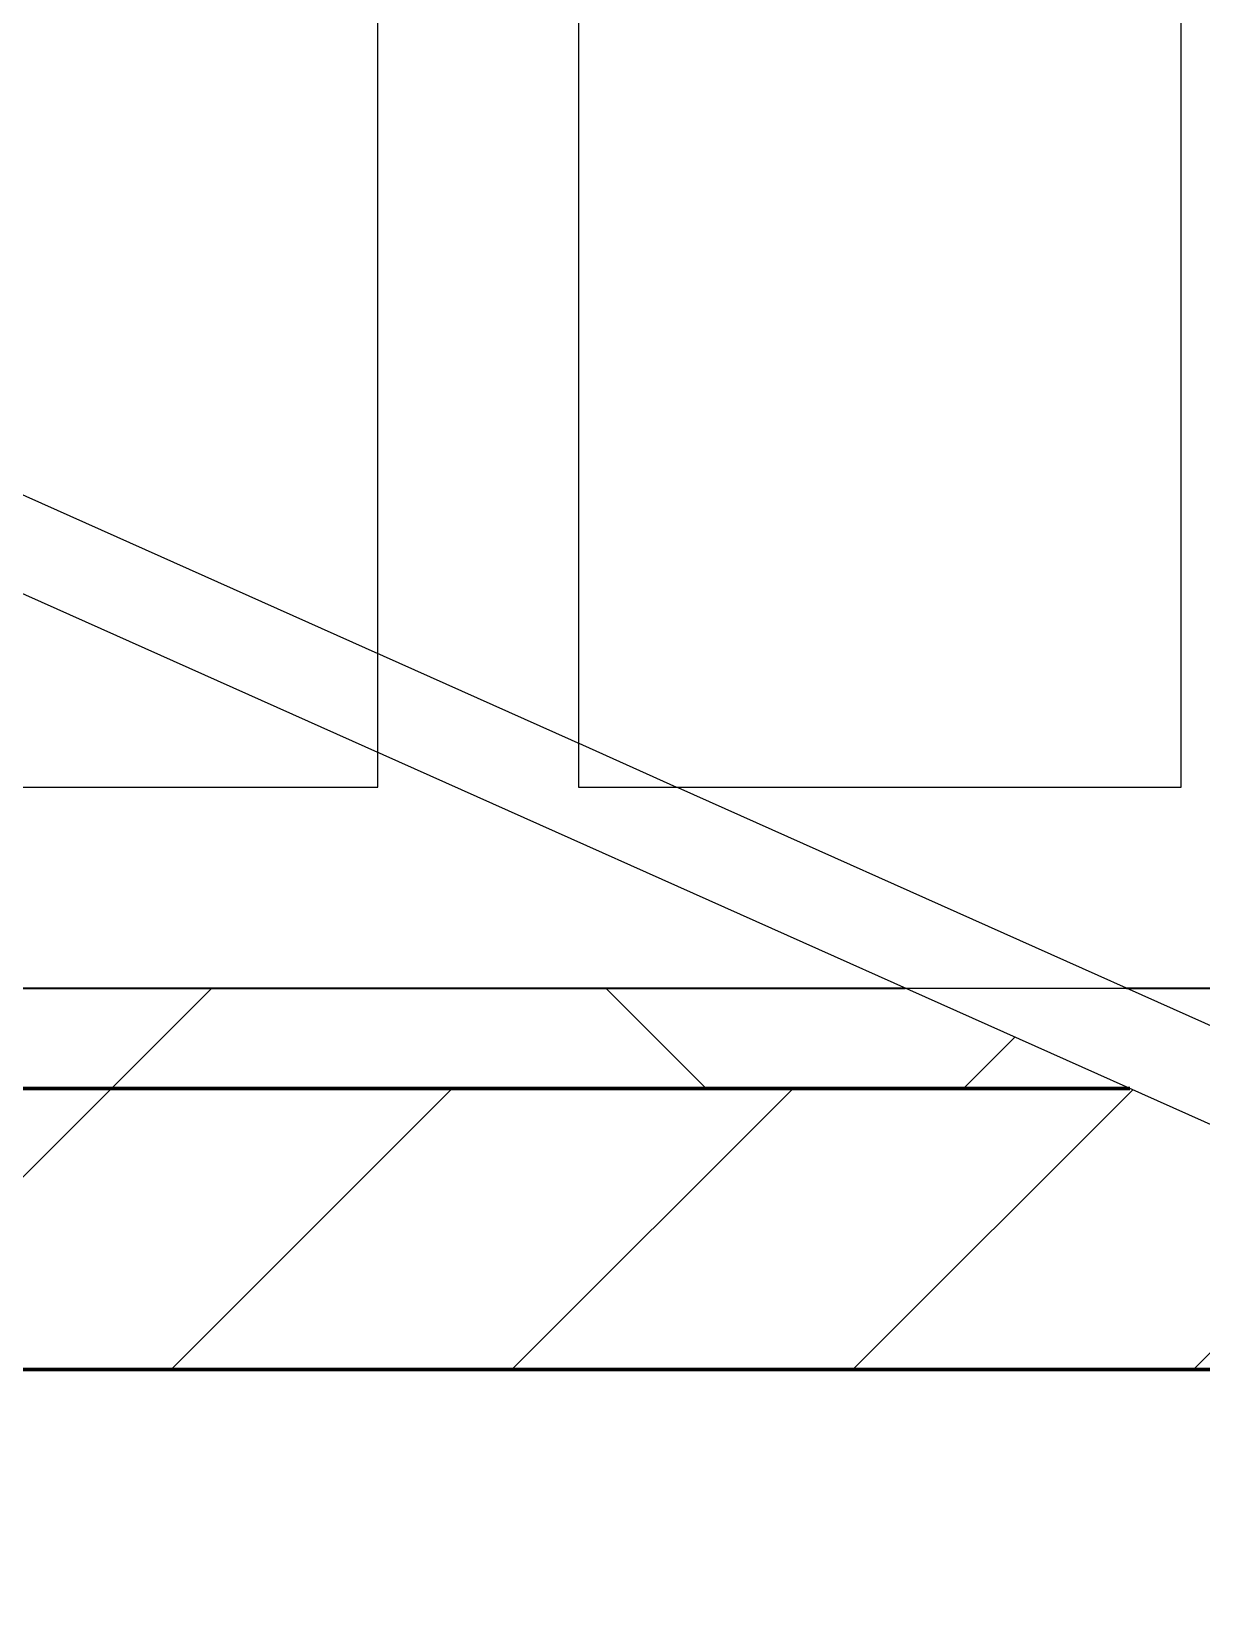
# Model space of a CAD drawing. Header units: millimetres. Extents: x -678720 to -601931, y -306 to 39239.
# Drawn here: x -643796 to -643214, y 4265 to 5045 of the extents above; entities that cross this region are included whole.
import ezdxf
from ezdxf.xclip import XClip

# ---------------------------------------------------------------- set-up
doc = ezdxf.new("R2010")
doc.units = ezdxf.units.MM
doc.header["$XCLIPFRAME"] = 0
doc.layers.add('000 - WIPEOUT', color=250, linetype='Continuous')
doc.layers.add('A11_ALU.SOLID SHEET', color=2, linetype='Continuous')
for name, color, linetype, lineweight in [('A-DOOR-E', 2, 'Continuous', 25), ('A-GLAZ-CURT', 2, 'Continuous', 9), ('A-WALL', 5, 'Continuous', 35), ('A-WALL-FNSH', 2, 'Continuous', 35), ('A-WALL-PATT', 1, 'Continuous', 35)]:
    doc.layers.add(name, color=color, linetype=linetype, lineweight=lineweight)

# ---------------------------------------------------------------- blocks, each defined once
blk = doc.blocks.new('DPA_AC-SG-PI - A1_1200x1300 mm-9660120-4234-01 ENLARGED MULTI-PURPOSE LEVEL - REFLECTED CEILING PLAN - SHEET 5')
at = {"layer": 'A-DOOR-E'}
for p, q in [((-556.64, 29.95), (511.63, -447.34)), ((493.28, -488.42), (-575, -11.13))]:
    blk.add_line(p, q, dxfattribs=at)
blk = doc.blocks.new('PPLS-PP19_Custom Tile Pattern - Custom Tile Pattern-V126-4234-01 ENLARGED MULTI-PURPOSE LEVEL - REFLECTED CEILING PLAN - SHEET 5')
at = {"layer": 'A-GLAZ-CURT'}
for p, q in [((-300, 0), (300, 0)), ((300, 0), (-300, 0)), ((195.99, 0), (213.31, 0)), ((213.31, 0), (195.99, 0)), ((230.06, 0), (300, 0)), ((-300, -50), (300, -50)), ((300, -50), (-300, -50))]:
    blk.add_line(p, q, dxfattribs=at)
for points, knots in [([(-15.19, 0), (-13.07, 0), (7.48, 0), (42.82, 0), (88.72, 0), (120.63, 0), (138.28, 0), (138.53, 0)], [-461.142613, -461.142613, -461.142613, -461.142613, -429.606584, -390.253598, -346.313304, -291.370682, -290.5735, -290.5735, -290.5735, -290.5735]), ([(103.09, 0), (101.08, 0), (86.31, 0), (63.34, 0), (35.84, 0), (12, 0), (3.08, 0), (-1.67, 0), (-2.25, 0)], [-375.435014, -375.435014, -375.435014, -375.435014, -369.147452, -330.153101, -307.516438, -285.83788, -246.234814, -234.646884, -234.646884, -234.646884, -234.646884]), ([(27.44, 0), (27.9, 0), (29.54, 0), (38.07, 0), (53.39, 0), (71.67, 0), (84.83, 0), (86.01, 0), (92.51, 0), (94.33, 0)], [-5037.309798, -5037.309798, -5037.309798, -5037.309798, -4887.603822, -4705.298446, -4353.683244, -3960.84581, -3759.045785, -3336.541051, -2783.776468, -2783.776468, -2783.776468, -2783.776468]), ([(136.44, 0), (121.66, 0), (86.93, 0), (51.16, 0), (31.18, 0)], [-106.750556, -106.750556, -106.750556, -106.750556, -59.610984, 0, 0, 0, 0]), ([(168.37, 0), (167.68, 0), (162.47, 0), (147.02, 0), (109.77, 0), (76.86, 0), (57.82, 0), (46.51, 0), (41.18, 0), (36.02, 0), (35.54, 0), (35.54, 0)], [-543.375029, -543.375029, -543.375029, -543.375029, -530.793311, -458.593899, -401.860199, -357.622665, -341.267687, -334.000314, -326.15566, -319.318397, -317.489778, -317.489778, -317.489778, -317.489778]), ([(36.29, 0), (37.77, 0), (48.82, 0), (64.79, 0), (95.91, 0), (124.45, 0), (132.42, 0), (134.6, 0)], [-314.598523, -314.598523, -314.598523, -314.598523, -305.899624, -287.17622, -249.500363, -194.761443, -152.241002, -152.241002, -152.241002, -152.241002]), ([(47.28, 0), (47.38, 0), (53.92, 0), (71.92, 0), (95.93, 0), (108.7, 0), (112.31, 0)], [-118.832347, -118.832347, -118.832347, -118.832347, -118.513713, -97.899267, -63.759246, -51.921864, -51.921864, -51.921864, -51.921864]), ([(112.96, 0), (110.69, 0), (104.85, 0), (92.38, 0), (85.59, 0), (74.4, 0), (62.26, 0), (53.88, 0), (49.48, 0), (47.71, 0)], [-8062.814755, -8062.814755, -8062.814755, -8062.814755, -7723.759874, -7531.75727, -7135.649961, -6924.452779, -6738.82075, -6548.303034, -6433.096879, -6433.096879, -6433.096879, -6433.096879]), ([(94.4, 0), (94.4, 0), (94.64, 0), (99.11, 0), (108.97, 0), (120.79, 0), (139.94, 0), (163.31, 0), (185.23, 0), (193.62, 0), (194.69, 0), (194.79, 0)], [-2348.345796, -2348.345796, -2348.345796, -2348.345796, -2310.419338, -2233.599744, -2052.234781, -1843.028543, -1530.39897, -1095.004608, -529.74427, -295.064701, -265.121568, -265.121568, -265.121568, -265.121568]), ([(113.29, 0), (112.32, 0), (110.64, 0), (105.66, 0), (105.23, 0), (105.23, 0)], [-9158.546708, -9158.546708, -9158.546708, -9158.546708, -9012.77275, -8966.157302, -8929.495943, -8929.495943, -8929.495943, -8929.495943]), ([(105.26, 0), (105.52, 0), (109.64, 0), (111.59, 0), (112.42, 0)], [-8920.561005, -8920.561005, -8920.561005, -8920.561005, -8814.835624, -8663.23713, -8663.23713, -8663.23713, -8663.23713]), ([(113.19, 0), (116.87, 0), (121.99, 0), (128.63, 0), (128.95, 0)], [-50.968439, -50.968439, -50.968439, -50.968439, -39.050993, -35.895543, -35.895543, -35.895543, -35.895543]), ([(114.39, 0), (114.2, 0), (113.85, 0), (113.43, 0), (113.25, 0)], [-8148.58938, -8148.58938, -8148.58938, -8148.58938, -8105.191388, -8077.750005, -8077.750005, -8077.750005, -8077.750005]), ([(157.9, 0), (156.77, 0), (151.67, 0), (143.29, 0), (134.04, 0), (126.24, 0), (118.6, 0), (115.53, 0), (113.92, 0), (113.66, 0)], [-10292.955006, -10292.955006, -10292.955006, -10292.955006, -10098.273015, -9847.788484, -9677.714971, -9567.007022, -9453.21225, -9220.200448, -9177.88488, -9177.88488, -9177.88488, -9177.88488]), ([(129.02, 0), (129.02, 0), (124.41, 0), (122.35, 0), (117.78, 0), (114.88, 0), (113.91, 0)], [-35.386604, -35.386604, -35.386604, -35.386604, -31.430235, -22.807238, -15.488593, -11.981969, -11.981969, -11.981969, -11.981969]), ([(128.58, 0), (128.8, 0), (130.16, 0), (139.26, 0), (152.67, 0), (161.24, 0), (162.19, 0), (162.75, 0)], [-633.326174, -633.326174, -633.326174, -633.326174, -627.736123, -618.981161, -602.094757, -592.980799, -581.414464, -581.414464, -581.414464, -581.414464]), ([(137.1, 0), (136, 0), (133.64, 0), (129.87, 0), (129.11, 0)], [-670.405967, -670.405967, -670.405967, -670.405967, -651.020627, -640.742133, -640.742133, -640.742133, -640.742133]), ([(193.8, 0), (193.33, 0), (190.11, 0), (183.13, 0), (171, 0), (161.95, 0), (161.28, 0), (158.35, 0), (157.85, 0), (157.77, 0)], [-11665.349007, -11665.349007, -11665.349007, -11665.349007, -11565.880756, -11105.624034, -10839.086983, -10768.332124, -10666.779182, -10580.760289, -10550.278881, -10550.278881, -10550.278881, -10550.278881]), ([(300, 0), (286.53, 0), (254.22, 0), (207.11, 0), (177.41, 0), (159.34, 0), (158.33, 0), (158.3, 0)], [-285.253232, -285.253232, -285.253232, -285.253232, -244.693688, -187.987675, -143.776725, -129.632772, -123.352749, -123.352749, -123.352749, -123.352749]), ([(159.07, 0), (159.13, 0), (160.84, 0), (165.21, 0), (174.15, 0), (185.98, 0), (208.82, 0), (219.42, 0), (230.06, 0)], [-115.643202, -115.643202, -115.643202, -115.643202, -114.681583, -87.660824, -65.295536, -41.623857, -24.459831, 0, 0, 0, 0]), ([(162.75, 0), (165.4, 0), (170.91, 0), (172.61, 0), (172.61, 0)], [-111.264224, -111.264224, -111.264224, -111.264224, -56.742688, -19.085662, -19.085662, -19.085662, -19.085662]), ([(244.86, 0), (243.18, 0), (237.81, 0), (226.56, 0), (221.1, 0), (200.27, 0), (182.99, 0), (174.27, 0), (169.67, 0), (168.99, 0)], [-9556.189644, -9556.189644, -9556.189644, -9556.189644, -9406.094246, -9221.510254, -9016.44624, -8717.832359, -8253.978395, -8152.463617, -8069.855175, -8069.855175, -8069.855175, -8069.855175]), ([(215.22, 0), (214.62, 0), (210.55, 0), (203.98, 0), (187.54, 0), (175.3, 0), (169.49, 0)], [-203.825446, -203.825446, -203.825446, -203.825446, -198.527383, -184.406837, -162.427601, -142.916156, -142.916156, -142.916156, -142.916156]), ([(171.51, 0), (176.48, 0), (193.23, 0), (201.73, 0), (208.81, 0), (213.9, 0), (231.59, 0), (242.61, 0), (243.91, 0)], [-7971.819559, -7971.819559, -7971.819559, -7971.819559, -7784.112253, -7606.717214, -7289.299508, -7042.621073, -6582.165592, -6519.523061, -6519.523061, -6519.523061, -6519.523061]), ([(172.07, 0), (177.66, 0), (187.87, 0), (201.08, 0), (207.47, 0), (213.96, 0), (215.11, 0)], [-255.364076, -255.364076, -255.364076, -255.364076, -237.955587, -223.92608, -215.862851, -208.75215, -208.75215, -208.75215, -208.75215]), ([(300, 0), (288.22, 0), (262, 0), (230.43, 0), (219.94, 0), (219.02, 0)], [-12528.858583, -12528.858583, -12528.858583, -12528.858583, -11905.454923, -11162.864862, -10856.732305, -10856.732305, -10856.732305, -10856.732305]), ([(219.9, 0), (220.86, 0), (227.78, 0), (240.32, 0), (245.07, 0)], [-10670.940496, -10670.940496, -10670.940496, -10670.940496, -10511.382485, -9931.428578, -9931.428578, -9931.428578, -9931.428578]), ([(245.08, 0), (254.01, 0), (267.93, 0), (281.71, 0), (291.71, 0), (296.52, 0), (297.86, 0), (298.09, 0)], [-6500.792546, -6500.792546, -6500.792546, -6500.792546, -6068.460911, -5766.029927, -5566.724884, -5280.360606, -5199.253518, -5199.253518, -5199.253518, -5199.253518]), ([(247.1, 0), (246.76, 0), (246.16, 0), (245.31, 0), (245.12, 0)], [-9649.085549, -9649.085549, -9649.085549, -9649.085549, -9581.591397, -9564.220116, -9564.220116, -9564.220116, -9564.220116]), ([(284.76, 0), (284.76, 0), (285.09, 0), (287.47, 0), (293.59, 0), (297.76, 0), (300, 0)], [-4110.630118, -4110.630118, -4110.630118, -4110.630118, -4053.389046, -3959.664717, -3862.421465, -3746.95702, -3746.95702, -3746.95702, -3746.95702]), ([(297.38, 0), (295.84, 0), (291.62, 0), (285.38, 0), (284.87, 0)], [-4803.172655, -4803.172655, -4803.172655, -4803.172655, -4358.271401, -4143.037883, -4143.037883, -4143.037883, -4143.037883])]:
    blk.add_open_spline(points, degree=3, knots=knots, dxfattribs=at)
for points in [[(113.23, 0), (110.09, 0), (106.66, 0), (103.09, 0)], [(168.74, 0), (168.74, 0), (169.81, 0), (171.51, 0)], [(195.11, 0), (194.91, 0), (194.44, 0), (193.8, 0)], [(245.22, 0), (245.94, 0), (246.54, 0), (246.96, 0)]]:
    blk.add_open_spline(points, degree=3, dxfattribs=at)
blk = doc.blocks.new('PPLS-PP19_Custom Tile Pattern - Custom Tile Pattern-V127-4234-01 ENLARGED MULTI-PURPOSE LEVEL - REFLECTED CEILING PLAN - SHEET 5')
at = {"layer": 'A-GLAZ-CURT'}
for p, q in [((-300, 0), (-78.98, 0)), ((-78.98, 0), (-300, 0)), ((-293.07, 0), (-275.75, 0)), ((-275.75, 0), (-293.07, 0)), ((-222.32, 0), (-205, 0)), ((-205, 0), (-222.32, 0)), ((31.34, 0), (300, 0)), ((300, 0), (31.34, 0)), ((-300, -50), (32.93, -50)), ((32.93, -50), (-300, -50))]:
    blk.add_line(p, q, dxfattribs=at)
at = {"layer": 'A-GLAZ-CURT', "flags": 128}
for points in [[(-300, 0), (-291.56, 0), (-283.3, 0), (-275.2, 0), (-267.26, 0), (-259.45, 0), (-251.77, 0), (-244.2, 0), (-236.74, 0), (-229.36, 0), (-223.1, 0)], [(-223.1, 0), (-229.72, 0), (-236.97, 0), (-244.39, 0), (-251.96, 0), (-259.67, 0), (-267.51, 0), (-275.48, 0), (-283.55, 0), (-291.73, 0), (-300, 0)], [(-125.17, 0), (-128.55, 0), (-134.16, 0), (-140.03, 0), (-145.5, 0), (-150.63, 0), (-155.53, 0), (-160.27, 0), (-164.95, 0), (-169.65, 0), (-174.47, 0), (-179.49, 0), (-184.81, 0), (-190.44, 0), (-196.37, 0), (-202.58, 0), (-209.04, 0), (-215.73, 0), (-222.63, 0)], [(-222.06, 0), (-214.83, 0), (-207.71, 0), (-200.76, 0), (-194.02, 0), (-187.54, 0), (-181.38, 0), (-175.58, 0), (-170.25, 0), (-165.64, 0), (-162.01, 0), (-159.53, 0), (-157.46, 0)], [(-157.23, 0), (-154.52, 0), (-149.42, 0), (-141.84, 0), (-132.81, 0), (-126.08, 0)]]:
    blk.add_lwpolyline(points, dxfattribs=at)
at = {"layer": 'A-GLAZ-CURT'}
for points, knots in [([(-300, 0), (-284.65, 0), (-236.57, 0), (-174.61, 0), (-129.95, 0), (-110.8, 0), (-99.5, 0), (-91.46, 0)], [-5323.127839, -5323.127839, -5323.127839, -5323.127839, -4502.809032, -2700.551212, -1002.059161, -460.363443, 0, 0, 0, 0]), ([(-157.18, 0), (-174.51, 0), (-212.75, 0), (-262.56, 0), (-294.48, 0), (-300, 0)], [-16515.063437, -16515.063437, -16515.063437, -16515.063437, -15131.813646, -13729.592194, -13439.944408, -13439.944408, -13439.944408, -13439.944408]), ([(-137.88, 0), (-140.56, 0), (-147.66, 0), (-147.69, 0), (-158.72, 0), (-174.02, 0), (-185.59, 0), (-209.77, 0), (-232.01, 0), (-255.22, 0), (-262.59, 0), (-264.9, 0), (-265.4, 0)], [-3187.727384, -3187.727384, -3187.727384, -3187.727384, -2919.378265, -2477.344047, -2237.412286, -2029.680487, -1755.085331, -1400.429864, -858.079193, -543.655514, -208.940337, 0, 0, 0, 0]), ([(-258.6, 0), (-257.91, 0), (-254.26, 0), (-241.5, 0), (-229.92, 0), (-223.15, 0)], [-5722.54675, -5722.54675, -5722.54675, -5722.54675, -5657.471696, -5413.335975, -5031.232378, -5031.232378, -5031.232378, -5031.232378]), ([(-157.2, 0), (-157.77, 0), (-164.97, 0), (-177.91, 0), (-199.46, 0), (-216.65, 0), (-231.26, 0), (-233.46, 0), (-234, 0)], [-2143.737676, -2143.737676, -2143.737676, -2143.737676, -2113.765672, -1763.376603, -1422.553702, -978.033455, -846.069444, -682.911962, -682.911962, -682.911962, -682.911962]), ([(-233.49, 0), (-233.44, 0), (-232.38, 0), (-230.74, 0), (-225.3, 0), (-223.63, 0)], [-455.274641, -455.274641, -455.274641, -455.274641, -440.605512, -119.536984, 0, 0, 0, 0]), ([(-223.14, 0), (-218.98, 0), (-205.97, 0), (-188.58, 0), (-170.96, 0), (-161.71, 0), (-157.64, 0)], [-5451.97106, -5451.97106, -5451.97106, -5451.97106, -5161.076232, -4739.070012, -4465.409639, -4249.229985, -4249.229985, -4249.229985, -4249.229985]), ([(-223.11, 0), (-222.88, 0), (-219.38, 0), (-213.1, 0), (-200.2, 0), (-185.8, 0), (-171.77, 0), (-158.7, 0), (-157.22, 0)], [-5030.410982, -5030.410982, -5030.410982, -5030.410982, -5017.494783, -4832.723979, -4666.091899, -4349.945572, -4000.813434, -3840.635403, -3840.635403, -3840.635403, -3840.635403]), ([(-157.19, 0), (-155.46, 0), (-147.93, 0), (-136.84, 0), (-127.33, 0), (-124.19, 0), (-123.43, 0), (-123.28, 0)], [-4241.117826, -4241.117826, -4241.117826, -4241.117826, -4149.119819, -3839.893365, -3647.167523, -3488.92562, -3439.852845, -3439.852845, -3439.852845, -3439.852845]), ([(-91.56, 0), (-103.74, 0), (-124.49, 0), (-148.82, 0), (-156.27, 0)], [-18573.269911, -18573.269911, -18573.269911, -18573.269911, -17136.203329, -16539.310749, -16539.310749, -16539.310749, -16539.310749]), ([(-133.82, 0), (-135.51, 0), (-137.8, 0), (-148.4, 0), (-153.33, 0), (-156.12, 0)], [-2731.647847, -2731.647847, -2731.647847, -2731.647847, -2418.507304, -2308.929706, -2162.554546, -2162.554546, -2162.554546, -2162.554546]), ([(-152.35, 0), (-151.03, 0), (-147.71, 0), (-143.57, 0), (-138.62, 0)], [-3494.978217, -3494.978217, -3494.978217, -3494.978217, -3371.022232, -3227.460399, -3227.460399, -3227.460399, -3227.460399]), ([(-118.78, 0), (-121.86, 0), (-126.28, 0), (-136.96, 0), (-147.46, 0), (-150.03, 0), (-150.57, 0)], [-5938.474035, -5938.474035, -5938.474035, -5938.474035, -5700.061948, -5508.838257, -5298.784692, -5196.16478, -5196.16478, -5196.16478, -5196.16478]), ([(-150.34, 0), (-150.07, 0), (-147.75, 0), (-142.6, 0), (-127.26, 0), (-108.54, 0), (-97.59, 0), (-91.27, 0)], [-4948.728362, -4948.728362, -4948.728362, -4948.728362, -4883.323924, -4440.880425, -4054.690705, -3793.097032, -3466.683387, -3466.683387, -3466.683387, -3466.683387]), ([(-91.27, 0), (-97.22, 0), (-114.01, 0), (-130.52, 0), (-147.74, 0), (-149.07, 0)], [-7315.551559, -7315.551559, -7315.551559, -7315.551559, -7004.680444, -6449.282163, -6277.220794, -6277.220794, -6277.220794, -6277.220794]), ([(-148.23, 0), (-146.94, 0), (-140.15, 0), (-137.28, 0), (-133.93, 0), (-128.78, 0), (-126.5, 0)], [-6162.058746, -6162.058746, -6162.058746, -6162.058746, -6017.569127, -5560.701257, -5364.112219, -5231.017328, -5231.017328, -5231.017328, -5231.017328]), ([(-86.16, 0), (-91.37, 0), (-104.13, 0), (-122.65, 0), (-139.03, 0), (-146.11, 0), (-146.95, 0)], [-1681.3698, -1681.3698, -1681.3698, -1681.3698, -1374.161226, -945.742622, -741.901385, -489.130243, -489.130243, -489.130243, -489.130243]), ([(-146.69, 0), (-146.59, 0), (-145.49, 0), (-135.69, 0), (-128.29, 0), (-125.15, 0)], [-420.34245, -420.34245, -420.34245, -420.34245, -406.956646, -290.263673, 0, 0, 0, 0]), ([(-127.41, 0), (-131.63, 0), (-133.16, 0), (-134.09, 0), (-134.15, 0)], [-8540.990293, -8540.990293, -8540.990293, -8540.990293, -8266.114998, -8246.473386, -8246.473386, -8246.473386, -8246.473386]), ([(-134.15, 0), (-133.32, 0), (-130.31, 0), (-117.33, 0), (-99.89, 0), (-91.66, 0), (-91.23, 0)], [-7657.439573, -7657.439573, -7657.439573, -7657.439573, -7293.749979, -6839.55839, -6236.997189, -6203.887187, -6203.887187, -6203.887187, -6203.887187]), ([(-120.13, 0), (-120.14, 0), (-120.24, 0), (-121.3, 0), (-129.25, 0), (-133.82, 0)], [-2933.992132, -2933.992132, -2933.992132, -2933.992132, -2920.575025, -2840.280255, -2731.647847, -2731.647847, -2731.647847, -2731.647847]), ([(-113.43, 0), (-113.44, 0), (-113.96, 0), (-119.73, 0), (-125.43, 0), (-127.03, 0), (-127.41, 0)], [-328.499627, -328.499627, -328.499627, -328.499627, -282.672656, -98.539552, -24.539552, 0, 0, 0, 0]), ([(-126.5, 0), (-122.44, 0), (-110.02, 0), (-98.69, 0), (-91.74, 0)], [-5231.017328, -5231.017328, -5231.017328, -5231.017328, -4994.692869, -4608.27717, -4608.27717, -4608.27717, -4608.27717]), ([(-125.15, 0), (-124.93, 0), (-121.96, 0), (-113.01, 0), (-101.33, 0), (-95.04, 0), (-91.87, 0)], [-3362.7396, -3362.7396, -3362.7396, -3362.7396, -3342.215224, -3074.362186, -2902.289527, -2732.225925, -2732.225925, -2732.225925, -2732.225925]), ([(-122.08, 0), (-122.01, 0), (-121.69, 0), (-121.2, 0), (-120.88, 0)], [-3136.336417, -3136.336417, -3136.336417, -3136.336417, -3110.304437, -3035.164275, -3035.164275, -3035.164275, -3035.164275]), ([(-91.88, 0), (-96.95, 0), (-104.32, 0), (-114.02, 0), (-117.28, 0), (-118.78, 0)], [-494.872836, -494.872836, -494.872836, -494.872836, -229.489605, -116.330425, 0, 0, 0, 0]), ([(-117.74, 0), (-117.19, 0), (-114.78, 0), (-113.43, 0), (-113.43, 0)], [-821.249067, -821.249067, -821.249067, -821.249067, -394.672656, -330.879064, -330.879064, -330.879064, -330.879064]), ([(-91.81, 0), (-98.21, 0), (-109.26, 0), (-116.56, 0), (-117.56, 0)], [-1970.99776, -1970.99776, -1970.99776, -1970.99776, -1433.981041, -985.49888, -985.49888, -985.49888, -985.49888]), ([(-115.82, 0), (-114.96, 0), (-110.41, 0), (-96.78, 0), (-84.91, 0), (-79.09, 0), (-78.99, 0)], [-5724.064692, -5724.064692, -5724.064692, -5724.064692, -5430.283136, -5103.229623, -4799.173296, -4793.465624, -4793.465624, -4793.465624, -4793.465624]), ([(-78.98, 0), (-84.83, 0), (-96.11, 0), (-112.01, 0), (-114.94, 0), (-115.63, 0)], [-1095.304382, -1095.304382, -1095.304382, -1095.304382, -789.402658, -501.969187, -243.577221, -243.577221, -243.577221, -243.577221]), ([(-91.28, 0), (-89.96, 0), (-85.95, 0), (-81.62, 0), (-78.93, 0)], [-19828.845639, -19828.845639, -19828.845639, -19828.845639, -19753.885894, -19612.634308, -19612.634308, -19612.634308, -19612.634308]), ([(-79.79, 0), (-81.1, 0), (-84.96, 0), (-88.79, 0), (-91.27, 0)], [-2299.497386, -2299.497386, -2299.497386, -2299.497386, -2193.204658, -1985.868647, -1985.868647, -1985.868647, -1985.868647]), ([(-91.27, 0), (-89.1, 0), (-85.34, 0), (-81.4, 0), (-79.76, 0)], [-2721.427035, -2721.427035, -2721.427035, -2721.427035, -2605.247022, -2522.0547, -2522.0547, -2522.0547, -2522.0547]), ([(-78.97, 0), (-80.2, 0), (-84.08, 0), (-88.31, 0), (-91.26, 0)], [-19113.108181, -19113.108181, -19113.108181, -19113.108181, -18935.241197, -18585.209969, -18585.209969, -18585.209969, -18585.209969]), ([(-91.26, 0), (-90.24, 0), (-86.1, 0), (-81.98, 0), (-78.97, 0)], [-4599.425864, -4599.425864, -4599.425864, -4599.425864, -4542.524482, -4368.642934, -4368.642934, -4368.642934, -4368.642934]), ([(-91.12, 0), (-89.93, 0), (-85.89, 0), (-81.72, 0), (-78.93, 0)], [-3464.109854, -3464.109854, -3464.109854, -3464.109854, -3402.597032, -3257.037746, -3257.037746, -3257.037746, -3257.037746]), ([(-78.96, 0), (-79.43, 0), (-83.27, 0), (-87.28, 0), (-90.81, 0)], [-7534.644835, -7534.644835, -7534.644835, -7534.644835, -7508.296369, -7323.424259, -7323.424259, -7323.424259, -7323.424259]), ([(-79.79, 0), (-81.24, 0), (-82.76, 0), (-83.28, 0), (-83.28, 0)], [-1608.428934, -1608.428934, -1608.428934, -1608.428934, -1424.436217, -1393.971743, -1393.971743, -1393.971743, -1393.971743]), ([(-83.28, 0), (-83.28, 0), (-82.95, 0), (-80.89, 0), (-79.53, 0)], [-1393.4169, -1393.4169, -1393.4169, -1393.4169, -1353.722004, -1286.743147, -1286.743147, -1286.743147, -1286.743147]), ([(31.09, 0), (32.5, 0), (38.78, 0), (53.39, 0), (71.67, 0), (84.83, 0), (86.01, 0), (92.51, 0), (94.33, 0)], [-4844.334539, -4844.334539, -4844.334539, -4844.334539, -4705.298446, -4353.683244, -3960.84581, -3759.045785, -3336.541051, -2783.776468, -2783.776468, -2783.776468, -2783.776468]), ([(136.44, 0), (121.66, 0), (86.93, 0), (51.16, 0), (31.18, 0)], [-106.750556, -106.750556, -106.750556, -106.750556, -59.610984, 0, 0, 0, 0]), ([(40.56, 0), (39.04, 0), (35.88, 0), (32.83, 0), (31.27, 0)], [-312.346461, -312.346461, -312.346461, -312.346461, -307.516438, -302.210511, -302.210511, -302.210511, -302.210511]), ([(76.63, 0), (74.8, 0), (67.65, 0), (53.52, 0), (39.74, 0), (32.53, 0), (31.3, 0)], [-3095.572228, -3095.572228, -3095.572228, -3095.572228, -2950.589685, -2634.532728, -2313.748533, -2246.611494, -2246.611494, -2246.611494, -2246.611494]), ([(31.31, 0), (31.94, 0), (35.93, 0), (48.37, 0), (71.92, 0), (100.57, 0), (116.36, 0), (128.63, 0), (128.95, 0)], [-139.375777, -139.375777, -139.375777, -139.375777, -135.792042, -118.513713, -97.899267, -63.759246, -39.050993, -35.895543, -35.895543, -35.895543, -35.895543]), ([(31.33, 0), (34.8, 0), (52.2, 0), (88.72, 0), (120.63, 0), (138.28, 0), (138.53, 0)], [-401.364904, -401.364904, -401.364904, -401.364904, -390.253598, -346.313304, -291.370682, -290.5735, -290.5735, -290.5735, -290.5735]), ([(31.33, 0), (37.1, 0), (52.1, 0), (70.92, 0), (82.12, 0), (83.66, 0)], [-4874.145227, -4874.145227, -4874.145227, -4874.145227, -4573.028122, -4094.177415, -3869.465285, -3869.465285, -3869.465285, -3869.465285]), ([(53.18, 0), (53.06, 0), (52.22, 0), (45.12, 0), (36.8, 0), (31.34, 0)], [-622.740158, -622.740158, -622.740158, -622.740158, -566.066452, -360.610861, -11.214836, -11.214836, -11.214836, -11.214836]), ([(31.4, 0), (33.92, 0), (36.73, 0), (39.94, 0), (40.43, 0)], [-1794.984119, -1794.984119, -1794.984119, -1794.984119, -1645.594513, -1619.124411, -1619.124411, -1619.124411, -1619.124411]), ([(32.02, 0), (33.36, 0), (38.27, 0), (45.92, 0), (57.76, 0), (64.47, 0), (72.74, 0), (75.22, 0), (76.03, 0), (76.21, 0)], [-1161.809332, -1161.809332, -1161.809332, -1161.809332, -1089.329421, -901.315459, -753.071572, -495.328968, -421.953223, -334.951786, -290.452333, -290.452333, -290.452333, -290.452333]), ([(105.68, 0), (104.73, 0), (101.39, 0), (92.38, 0), (85.59, 0), (74.4, 0), (62.26, 0), (51.85, 0), (44.35, 0), (35.53, 0), (32.41, 0)], [-7805.49088, -7805.49088, -7805.49088, -7805.49088, -7723.759874, -7531.75727, -7135.649961, -6924.452779, -6738.82075, -6548.303034, -6314.283804, -6175.773004, -6175.773004, -6175.773004, -6175.773004]), ([(105.98, 0), (105.65, 0), (94.22, 0), (76.86, 0), (57.82, 0), (46.51, 0), (41.18, 0), (36.02, 0), (35.54, 0), (35.54, 0)], [-403.157171, -403.157171, -403.157171, -403.157171, -401.860199, -357.622665, -341.267687, -334.000314, -326.15566, -319.318397, -317.489778, -317.489778, -317.489778, -317.489778]), ([(36.29, 0), (37.77, 0), (48.82, 0), (64.79, 0), (87.15, 0), (101.5, 0), (106.46, 0)], [-314.598523, -314.598523, -314.598523, -314.598523, -305.899624, -287.17622, -249.500363, -226.039875, -226.039875, -226.039875, -226.039875]), ([(70.61, 0), (66.16, 0), (55.8, 0), (45.25, 0), (40.99, 0), (40.57, 0)], [-4647.237329, -4647.237329, -4647.237329, -4647.237329, -4326.416877, -4098.545751, -4073.275173, -4073.275173, -4073.275173, -4073.275173]), ([(40.57, 0), (43.79, 0), (51.61, 0), (58.74, 0), (61.34, 0), (61.45, 0)], [-1616.603718, -1616.603718, -1616.603718, -1616.603718, -1443.202566, -1228.752106, -1120.932285, -1120.932285, -1120.932285, -1120.932285]), ([(103.09, 0), (101.08, 0), (86.31, 0), (65.15, 0), (46.53, 0), (41.05, 0)], [-375.435014, -375.435014, -375.435014, -375.435014, -369.147452, -330.153101, -312.862512, -312.862512, -312.862512, -312.862512]), ([(61.47, 0), (61.47, 0), (61.21, 0), (54.61, 0), (53.71, 0), (53.56, 0)], [-1113.311073, -1113.311073, -1113.311073, -1113.311073, -1096.402191, -891.204116, -747.28819, -747.28819, -747.28819, -747.28819])]:
    blk.add_open_spline(points, degree=3, knots=knots, dxfattribs=at)
for points in [[(-78.97, 0), (-82.98, 0), (-87.09, 0), (-91.26, 0)], [(-90.51, 0), (-86.23, 0), (-82.47, 0), (-78.95, 0)], [(-79.08, 0), (-81.43, 0), (-83.78, 0), (-86.16, 0)], [(40.22, 0), (37.17, 0), (34.29, 0), (31.34, 0)]]:
    blk.add_open_spline(points, degree=3, dxfattribs=at)
blk = doc.blocks.new('*U321')
at = {"layer": 'A-GLAZ-CURT'}
for name, p in [('PPLS-PP19_Custom Tile Pattern - Custom Tile Pattern-V126-4234-01 ENLARGED MULTI-PURPOSE LEVEL - REFLECTED CEILING PLAN - SHEET 5', (-10865, -4710)), ('PPLS-PP19_Custom Tile Pattern - Custom Tile Pattern-V127-4234-01 ENLARGED MULTI-PURPOSE LEVEL - REFLECTED CEILING PLAN - SHEET 5', (-10265, -4710))]:
    blk.add_blockref(name, p, dxfattribs=at)
blk = doc.blocks.new('*U606')
at = {"color": 3}
for points in [[(-287.5, -4050), (287.5, -4050), (287.5, -4350), (-287.5, -4350)], [(-287.5, -4450), (287.5, -4450), (287.5, -4750), (-287.5, -4750)]]:
    blk.add_wipeout(points, dxfattribs=at).dxf.layer = '000 - WIPEOUT'
at = {"layer": 'A11_ALU.SOLID SHEET', "color": 0, "linetype": 'ByBlock'}
for points in [[(-287.5, -4350), (287.5, -4350), (287.5, -4050), (-287.5, -4050)], [(-287.5, -4750), (287.5, -4750), (287.5, -4450), (-287.5, -4450)]]:
    blk.add_lwpolyline(points, close=True, dxfattribs=at)
blk = doc.blocks.new('*U743')
blk.add_lwpolyline([(21173.36, -580), (28210, -580), (28210, -6849.96), (45954.15, -6849.96), (45954.15, 600), (82995.06, 600), (83086.47, 650), (90052, 650), (90392, 990), (103159.16, 990), (103159.16, 4990), (21173.36, 4990), (21173.36, 3485.45), (21203.36, 3485.45), (21203.36, 925.54), (21173.36, 925.54), (21173.36, -580)])
at = {"layer": 'A11_ALU.SOLID SHEET', "color": 0, "linetype": 'ByBlock', "rotation": 90}
blk.add_blockref('*U606', (96708.5, 1377.5), dxfattribs=at)

msp = doc.modelspace()

# ---------------------------------------------------------------- block references
at = {"layer": 'A11_ALU.SOLID SHEET'}
ref = msp.add_blockref('*U743', (-744682.37, 3579.02), dxfattribs=at)
XClip(ref).set_block_clipping_path([(69798.6834257276, -3885.5002684942), (120965.0023936313, 33679.9972602262)])

# ---------------------------------------------------------------- next in the draw order: hatches: boundary and pattern name
at = {"layer": 'A-WALL-PATT', "lineweight": 9}
h = msp.add_hatch(dxfattribs=at)
h.set_pattern_fill('FP_3', color=256, style=0, pattern_type=2)
h.set_pattern_definition([(45, (0, 0), (-212.13203, 212.13203), []), (135, (0, 0), (-212.13203, -212.13203), [])])
h.paths.add_polyline_path([(-654269.66, 4519.02), (-650449.44, 4519.02), (-650561.35, 4569.02), (-654219.66, 4569.02)])
h.paths.add_polyline_path([(-637582.37, 4519.02), (-637582.37, 4569.02), (-643251.04, 4569.02), (-643139.13, 4519.02), (-641132.34, 4519.02)])
h.paths.add_polyline_path([(-648779.13, 4519.02), (-646849.44, 4519.02), (-646961.35, 4569.02), (-650451.04, 4569.02), (-650339.13, 4519.02), (-648845.05, 4519.02)])
h.paths.add_polyline_path([(-643249.44, 4519.02), (-643361.35, 4569.02), (-646851.04, 4569.02), (-646739.13, 4519.02), (-643307.72, 4519.02)])
h = msp.add_hatch(dxfattribs=at)
h.set_pattern_fill('FP_2', color=256, style=0, pattern_type=2)
h.set_pattern_definition([(45, (0, 0), (-84.852814, 84.852814), [])])
h.paths.add_polyline_path([(-644182.37, 4379.02), (-625797.37, 4379.02), (-625797.37, 4519.02), (-643139.13, 4519.02), (-643088.73, 4496.5), (-643084.96, 4498.68), (-643079.79, 4498.68), (-643073.71, 4494.02), (-643072.71, 4489.35), (-643007.37, 4460.15), (-643025.73, 4419.07), (-643249.44, 4519.02), (-646739.13, 4519.02), (-646688.73, 4496.5), (-646684.96, 4498.68), (-646679.79, 4498.68), (-646673.71, 4494.02), (-646672.71, 4489.35), (-646607.37, 4460.15), (-646625.73, 4419.07), (-646849.44, 4519.02), (-650339.13, 4519.02), (-650288.73, 4496.5), (-650284.96, 4498.68), (-650279.79, 4498.68), (-650273.71, 4494.02), (-650272.71, 4489.35), (-650207.37, 4460.15), (-650225.73, 4419.07), (-650449.44, 4519.02), (-654269.66, 4519.02), (-654409.66, 4379.02), (-644296.53, 4379.02)])

# ---------------------------------------------------------------- next in the draw order: linework, layer by layer
at = {"layer": 'A-WALL', "color": 7, "lineweight": 70}
for p, q in [((-644182.37, 4519.02), (-643249.44, 4519.02)), ((-642982.37, 4379.02), (-644182.37, 4379.02))]:
    msp.add_line(p, q, dxfattribs=at)
at = {"layer": 'A-WALL-FNSH', "color": 250}
for p, q in [((-644182.37, 4569.02), (-643361.35, 4569.02)), ((-643251.04, 4569.02), (-642982.37, 4569.02)), ((-643249.44, 4519.02), (-644182.37, 4519.02))]:
    msp.add_line(p, q, dxfattribs=at)

# ---------------------------------------------------------------- next in the draw order: block references
msp.add_blockref('*U321', (-633017.37, 9279.02))
at = {"layer": 'A-DOOR-E', "rotation": 180}
msp.add_blockref('DPA_AC-SG-PI - A1_1200x1300 mm-9660120-4234-01 ENLARGED MULTI-PURPOSE LEVEL - REFLECTED CEILING PLAN - SHEET 5', (-643582.37, 4449.02), dxfattribs=at)

doc.saveas('drawing.dxf')
